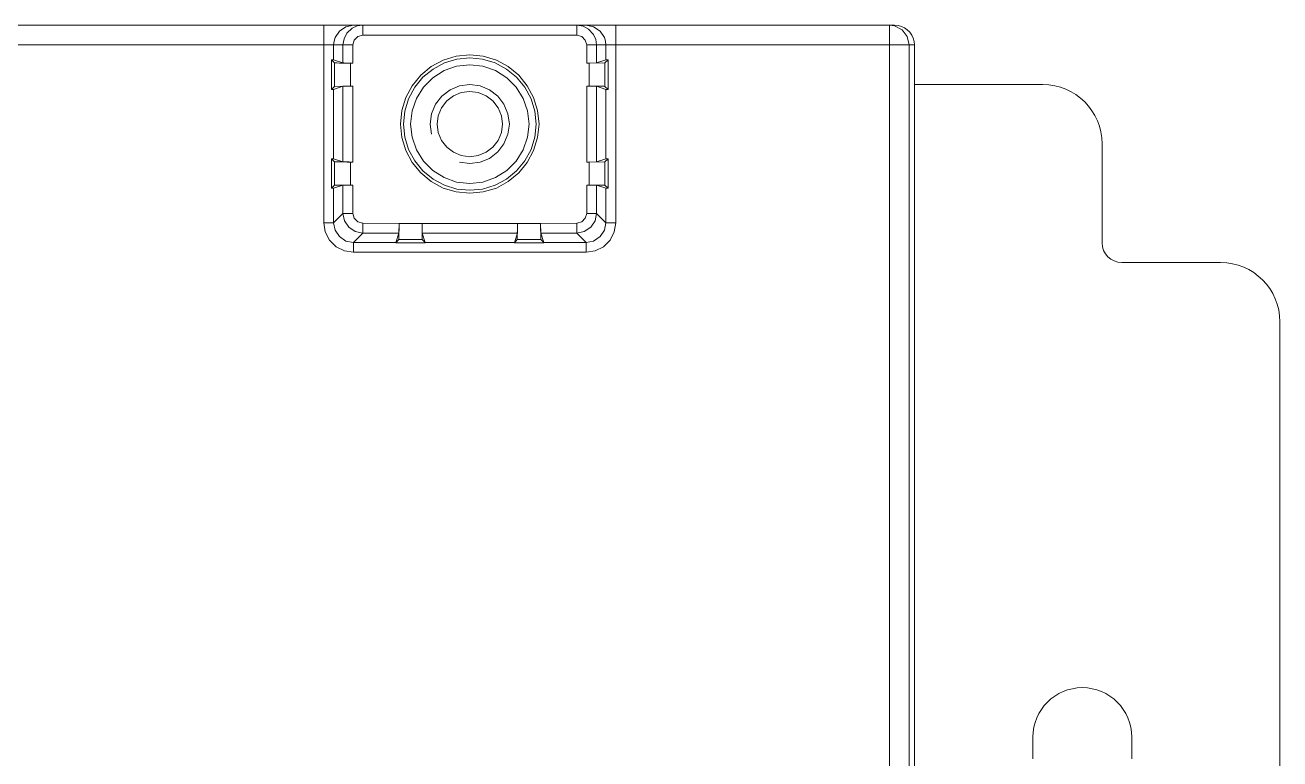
# Model space of a CAD drawing. Header units: millimetres. Extents: x 33157 to 59611, y -29750 to 1750.
# Drawn here: x 55006.2 to 55069.7, y -3088.3 to -3051.2 of the extents above; entities that cross this region are included whole.
import ezdxf

# ---------------------------------------------------------------- set-up
doc = ezdxf.new("R2010")
doc.units = ezdxf.units.MM
doc.layers.add('layer 1', color=7, linetype='Continuous', lineweight=18)
doc.layers.add('YOUCEGUDINGEDXF_CONTINUOUS_LINE', color=7, linetype='Continuous', lineweight=18)

msp = doc.modelspace()

# ---------------------------------------------------------------- linework, layer by layer
at = {"layer": 'layer 1', "lineweight": 9}
for p, q in [((55021.319, -3051.201), (55021.319, -3061.196)), ((55023.294, -3051.201), (55023.294, -3051.701)), ((55034.127, -3051.201), (55034.127, -3051.701)), ((55036.093, -3051.201), (55036.093, -3061.196)), ((55049.946, -3051.201), (55049.946, -3217.212)), ((55021.819, -3052.201), (55021.819, -3052.956)), ((55022.293, -3052.201), (55022.293, -3053.114)), ((55022.794, -3052.201), (55022.794, -3053.123)), ((55034.627, -3052.201), (55034.627, -3053.123)), ((55035.128, -3052.201), (55035.128, -3053.114)), ((55035.602, -3052.201), (55035.602, -3052.956)), ((55050.947, -3052.201), (55050.947, -3216.211)), ((55051.21, -3052.201), (55051.21, -3216.211)), ((55021.714, -3052.956), (55021.714, -3054.457)), ((55021.872, -3053.114), (55021.872, -3054.299)), ((55022.671, -3053.123), (55022.671, -3054.29)), ((55034.75, -3053.123), (55034.75, -3054.29)), ((55035.549, -3053.114), (55035.549, -3054.299)), ((55035.707, -3052.956), (55035.707, -3054.457)), ((55021.819, -3054.448), (55021.819, -3057.958)), ((55022.293, -3054.29), (55022.293, -3058.116)), ((55022.794, -3054.29), (55022.794, -3058.125)), ((55034.627, -3054.29), (55034.627, -3058.125)), ((55035.128, -3054.29), (55035.128, -3058.116)), ((55035.602, -3054.448), (55035.602, -3057.958)), ((55021.714, -3057.958), (55021.714, -3059.45)), ((55021.872, -3058.116), (55021.872, -3059.292)), ((55022.671, -3058.125), (55022.671, -3059.292)), ((55034.75, -3058.125), (55034.75, -3059.292)), ((55035.549, -3058.116), (55035.549, -3059.292)), ((55035.707, -3057.958), (55035.707, -3059.45)), ((55021.819, -3059.45), (55021.819, -3061.196)), ((55022.293, -3059.292), (55022.293, -3060.722)), ((55022.794, -3059.292), (55022.794, -3060.722)), ((55034.627, -3059.292), (55034.627, -3060.722)), ((55035.128, -3059.292), (55035.128, -3060.722)), ((55035.602, -3059.45), (55035.602, -3061.196)), ((55023.294, -3061.223), (55023.294, -3061.723)), ((55026.296, -3061.231), (55026.296, -3061.723)), ((55031.125, -3061.231), (55031.125, -3061.723)), ((55034.127, -3061.223), (55034.127, -3061.723)), ((55022.82, -3062.188), (55022.82, -3062.688)), ((55026.454, -3062.197), (55026.454, -3062.206)), ((55032.459, -3062.197), (55032.459, -3062.206)), ((55034.601, -3062.188), (55034.601, -3062.688))]:
    msp.add_line(p, q, dxfattribs=at)
for points in [[(54854.21, -3051.201), (54854.21, -3051.201), (55050.209, -3051.201), (55050.209, -3051.201)], [(55050.2, -3051.236), (55050.2, -3051.236), (55049.946, -3051.201), (55049.946, -3051.201)], [(55022.759, -3051.359), (55022.759, -3051.359), (55022.495, -3051.604), (55022.495, -3051.604)], [(55034.127, -3051.701), (55034.127, -3051.701), (55023.294, -3051.701), (55023.294, -3051.701)], [(55034.97, -3051.675), (55034.97, -3051.675), (55034.724, -3051.403), (55034.724, -3051.403)], [(54989.628, -3052.201), (54989.628, -3052.201), (55022.794, -3052.201), (55022.794, -3052.201)], [(55034.627, -3052.201), (55034.627, -3052.201), (55051.21, -3052.201), (55051.21, -3052.201)], [(55021.872, -3053.114), (55021.872, -3053.114), (55021.714, -3052.956), (55021.714, -3052.956)], [(55021.819, -3052.956), (55021.819, -3052.956), (55022.293, -3053.114), (55022.293, -3053.114)], [(55022.794, -3053.123), (55022.794, -3053.123), (55022.671, -3053.123), (55022.671, -3053.123)], [(55034.627, -3053.123), (55034.627, -3053.123), (55034.75, -3053.123), (55034.75, -3053.123)], [(55034.724, -3053.123), (55034.724, -3053.123), (55035.549, -3053.114), (55035.549, -3053.114)], [(55035.602, -3052.956), (55035.602, -3052.956), (55035.128, -3053.114), (55035.128, -3053.114)], [(55035.549, -3053.114), (55035.549, -3053.114), (55035.707, -3052.956), (55035.707, -3052.956)], [(55021.872, -3054.299), (55021.872, -3054.299), (55021.714, -3054.457), (55021.714, -3054.457)], [(55021.819, -3054.448), (55021.819, -3054.448), (55022.293, -3054.29), (55022.293, -3054.29)], [(55022.697, -3054.29), (55022.697, -3054.29), (55021.872, -3054.299), (55021.872, -3054.299)], [(55022.697, -3054.29), (55022.697, -3054.29), (55022.293, -3054.29), (55022.293, -3054.29)], [(55022.794, -3054.29), (55022.794, -3054.29), (55022.671, -3054.29), (55022.671, -3054.29)], [(55034.627, -3054.29), (55034.627, -3054.29), (55034.75, -3054.29), (55034.75, -3054.29)], [(55035.602, -3054.448), (55035.602, -3054.448), (55035.128, -3054.29), (55035.128, -3054.29)], [(55035.549, -3054.299), (55035.549, -3054.299), (55035.707, -3054.457), (55035.707, -3054.457)], [(55021.872, -3058.116), (55021.872, -3058.116), (55021.714, -3057.958), (55021.714, -3057.958)], [(55021.819, -3057.958), (55021.819, -3057.958), (55022.293, -3058.116), (55022.293, -3058.116)], [(55022.794, -3058.125), (55022.794, -3058.125), (55022.671, -3058.125), (55022.671, -3058.125)], [(55034.627, -3058.125), (55034.627, -3058.125), (55034.75, -3058.125), (55034.75, -3058.125)], [(55034.724, -3058.125), (55034.724, -3058.125), (55035.549, -3058.116), (55035.549, -3058.116)], [(55034.724, -3058.125), (55034.724, -3058.125), (55035.128, -3058.116), (55035.128, -3058.116)], [(55035.602, -3057.958), (55035.602, -3057.958), (55035.128, -3058.116), (55035.128, -3058.116)], [(55035.549, -3058.116), (55035.549, -3058.116), (55035.707, -3057.958), (55035.707, -3057.958)], [(55021.872, -3059.292), (55021.872, -3059.292), (55021.714, -3059.45), (55021.714, -3059.45)], [(55021.819, -3059.45), (55021.819, -3059.45), (55022.293, -3059.292), (55022.293, -3059.292)], [(55022.697, -3059.292), (55022.697, -3059.292), (55021.872, -3059.292), (55021.872, -3059.292)], [(55022.697, -3059.292), (55022.697, -3059.292), (55022.293, -3059.292), (55022.293, -3059.292)], [(55022.794, -3059.292), (55022.794, -3059.292), (55022.671, -3059.292), (55022.671, -3059.292)], [(55034.627, -3059.292), (55034.627, -3059.292), (55034.75, -3059.292), (55034.75, -3059.292)], [(55035.602, -3059.45), (55035.602, -3059.45), (55035.128, -3059.292), (55035.128, -3059.292)], [(55035.549, -3059.292), (55035.549, -3059.292), (55035.707, -3059.45), (55035.707, -3059.45)], [(55022.293, -3060.722), (55022.293, -3060.722), (55021.819, -3061.196), (55021.819, -3061.196)], [(55022.794, -3060.722), (55022.794, -3060.722), (55022.293, -3060.722), (55022.293, -3060.722)], [(55034.627, -3060.722), (55034.627, -3060.722), (55035.128, -3060.722), (55035.128, -3060.722)], [(55035.128, -3060.722), (55035.128, -3060.722), (55035.602, -3061.196), (55035.602, -3061.196)], [(55021.319, -3061.196), (55021.319, -3061.196), (55021.819, -3061.196), (55021.819, -3061.196)], [(55023.294, -3061.223), (55023.294, -3061.223), (55025.129, -3061.231), (55025.129, -3061.231)], [(55025.129, -3061.231), (55025.129, -3061.231), (55032.292, -3061.231), (55032.292, -3061.231)], [(55025.12, -3062.048), (55025.12, -3062.048), (55025.129, -3061.231), (55025.129, -3061.231)], [(55025.129, -3061.231), (55025.129, -3061.231), (55025.12, -3061.723), (55025.12, -3061.723)], [(55026.296, -3061.231), (55026.296, -3061.231), (55026.305, -3062.048), (55026.305, -3062.048)], [(55031.116, -3062.048), (55031.116, -3062.048), (55031.125, -3061.231), (55031.125, -3061.231)], [(55032.292, -3061.231), (55032.292, -3061.231), (55034.127, -3061.223), (55034.127, -3061.223)], [(55032.292, -3061.231), (55032.292, -3061.231), (55032.301, -3062.048), (55032.301, -3062.048)], [(55032.292, -3061.231), (55032.292, -3061.231), (55032.301, -3061.723), (55032.301, -3061.723)], [(55036.093, -3061.196), (55036.093, -3061.196), (55035.602, -3061.196), (55035.602, -3061.196)], [(55023.294, -3061.723), (55023.294, -3061.723), (55022.82, -3062.188), (55022.82, -3062.188)], [(55023.294, -3061.723), (55023.294, -3061.723), (55025.12, -3061.723), (55025.12, -3061.723)], [(55024.962, -3062.188), (55024.962, -3062.188), (55025.12, -3061.723), (55025.12, -3061.723)], [(55025.12, -3062.048), (55025.12, -3062.048), (55024.962, -3062.206), (55024.962, -3062.206)], [(55025.12, -3062.048), (55025.12, -3062.048), (55026.305, -3062.048), (55026.305, -3062.048)], [(55026.296, -3061.723), (55026.296, -3061.723), (55031.125, -3061.723), (55031.125, -3061.723)], [(55026.454, -3062.188), (55026.454, -3062.188), (55026.296, -3061.723), (55026.296, -3061.723)], [(55026.305, -3062.048), (55026.305, -3062.048), (55026.454, -3062.197), (55026.454, -3062.197)], [(55030.967, -3062.188), (55030.967, -3062.188), (55031.125, -3061.723), (55031.125, -3061.723)], [(55031.116, -3062.048), (55031.116, -3062.048), (55030.967, -3062.206), (55030.967, -3062.206)], [(55031.116, -3062.048), (55031.116, -3062.048), (55032.301, -3062.048), (55032.301, -3062.048)], [(55032.301, -3061.723), (55032.301, -3061.723), (55034.127, -3061.723), (55034.127, -3061.723)], [(55032.459, -3062.188), (55032.459, -3062.188), (55032.301, -3061.723), (55032.301, -3061.723)], [(55032.301, -3062.048), (55032.301, -3062.048), (55032.459, -3062.197), (55032.459, -3062.197)], [(55034.127, -3061.723), (55034.127, -3061.723), (55034.601, -3062.188), (55034.601, -3062.188)], [(55022.82, -3062.688), (55022.82, -3062.688), (55034.601, -3062.688), (55034.601, -3062.688)], [(55022.82, -3062.188), (55022.82, -3062.188), (55024.962, -3062.188), (55024.962, -3062.188)], [(55024.962, -3062.206), (55024.962, -3062.206), (55026.454, -3062.206), (55026.454, -3062.206)], [(55026.454, -3062.188), (55026.454, -3062.188), (55030.967, -3062.188), (55030.967, -3062.188)], [(55030.967, -3062.206), (55030.967, -3062.206), (55032.459, -3062.206), (55032.459, -3062.206)], [(55032.459, -3062.188), (55032.459, -3062.188), (55034.601, -3062.188), (55034.601, -3062.188)]]:
    msp.add_open_spline(points, degree=3, dxfattribs=at)
for points, knots in [([(55022.82, -3051.201), (55022.82, -3051.201), (55022.443, -3051.28), (55022.443, -3051.28), (55022.443, -3051.28), (55022.118, -3051.499), (55022.118, -3051.499), (55022.118, -3051.499), (55021.898, -3051.824), (55021.898, -3051.824)], [0, 0, 0, 0, 162827.198349, 162827.198349, 162827.198349, 325654.396697, 325654.396697, 325654.396697, 488481.595046, 488481.595046, 488481.595046, 488481.595046]), ([(55023.294, -3051.201), (55023.294, -3051.201), (55023.013, -3051.245), (55023.013, -3051.245), (55023.013, -3051.245), (55022.759, -3051.359), (55022.759, -3051.359)], [0, 0, 0, 0, 176690.200402, 176690.200402, 176690.200402, 353380.400804, 353380.400804, 353380.400804, 353380.400804]), ([(55034.724, -3051.403), (55034.724, -3051.403), (55034.443, -3051.253), (55034.443, -3051.253), (55034.443, -3051.253), (55034.127, -3051.201), (55034.127, -3051.201)], [0, 0, 0, 0, 176725.835319, 176725.835319, 176725.835319, 353451.670639, 353451.670639, 353451.670639, 353451.670639]), ([(55035.523, -3051.824), (55035.523, -3051.824), (55035.303, -3051.499), (55035.303, -3051.499), (55035.303, -3051.499), (55034.978, -3051.28), (55034.978, -3051.28), (55034.978, -3051.28), (55034.601, -3051.201), (55034.601, -3051.201)], [0, 0, 0, 0, 162864.418136, 162864.418136, 162864.418136, 325728.836273, 325728.836273, 325728.836273, 488593.254409, 488593.254409, 488593.254409, 488593.254409]), ([(55050.947, -3052.201), (55050.947, -3052.201), (55050.85, -3051.78), (55050.85, -3051.78), (55050.85, -3051.78), (55050.587, -3051.438), (55050.587, -3051.438), (55050.587, -3051.438), (55050.2, -3051.236), (55050.2, -3051.236)], [0, 0, 0, 0, 162909.545424, 162909.545424, 162909.545424, 325819.090848, 325819.090848, 325819.090848, 488728.636272, 488728.636272, 488728.636272, 488728.636272]), ([(55051.21, -3052.201), (55051.21, -3052.201), (55051.192, -3052.034), (55051.192, -3052.034), (55051.192, -3052.034), (55051.149, -3051.859), (55051.149, -3051.859), (55051.149, -3051.859), (55051.078, -3051.701), (55051.078, -3051.701), (55051.078, -3051.701), (55050.973, -3051.561), (55050.973, -3051.561), (55050.973, -3051.561), (55050.85, -3051.438), (55050.85, -3051.438), (55050.85, -3051.438), (55050.71, -3051.341), (55050.71, -3051.341), (55050.71, -3051.341), (55050.552, -3051.262), (55050.552, -3051.262), (55050.552, -3051.262), (55050.385, -3051.218), (55050.385, -3051.218), (55050.385, -3051.218), (55050.209, -3051.201), (55050.209, -3051.201)], [0, 0, 0, 0, 145455.508166, 145455.508166, 145455.508166, 290911.016333, 290911.016333, 290911.016333, 436366.524499, 436366.524499, 436366.524499, 581822.032666, 581822.032666, 581822.032666, 727277.540832, 727277.540832, 727277.540832, 872733.048999, 872733.048999, 872733.048999, 1018188.557165, 1018188.557165, 1018188.557165, 1163644.065332, 1163644.065332, 1163644.065332, 1309099.573498, 1309099.573498, 1309099.573498, 1309099.573498]), ([(55021.819, -3052.201), (55021.819, -3052.201), (55021.846, -3052.008), (55021.846, -3052.008), (55021.846, -3052.008), (55021.898, -3051.824), (55021.898, -3051.824)], [0, 0, 0, 0, 176688.042368, 176688.042368, 176688.042368, 353376.084735, 353376.084735, 353376.084735, 353376.084735]), ([(55022.495, -3051.604), (55022.495, -3051.604), (55022.346, -3051.894), (55022.346, -3051.894), (55022.346, -3051.894), (55022.293, -3052.201), (55022.293, -3052.201)], [0, 0, 0, 0, 176689.134958, 176689.134958, 176689.134958, 353378.269916, 353378.269916, 353378.269916, 353378.269916]), ([(55023.294, -3051.701), (55023.294, -3051.701), (55023.048, -3051.771), (55023.048, -3051.771), (55023.048, -3051.771), (55022.864, -3051.955), (55022.864, -3051.955), (55022.864, -3051.955), (55022.794, -3052.201), (55022.794, -3052.201)], [0, 0, 0, 0, 162830.051809, 162830.051809, 162830.051809, 325660.103618, 325660.103618, 325660.103618, 488490.155428, 488490.155428, 488490.155428, 488490.155428]), ([(55034.627, -3052.201), (55034.627, -3052.201), (55034.557, -3051.955), (55034.557, -3051.955), (55034.557, -3051.955), (55034.373, -3051.771), (55034.373, -3051.771), (55034.373, -3051.771), (55034.127, -3051.701), (55034.127, -3051.701)], [0, 0, 0, 0, 162863.31618, 162863.31618, 162863.31618, 325726.63236, 325726.63236, 325726.63236, 488589.948541, 488589.948541, 488589.948541, 488589.948541]), ([(55035.128, -3052.201), (55035.128, -3052.201), (55035.084, -3051.929), (55035.084, -3051.929), (55035.084, -3051.929), (55034.97, -3051.675), (55034.97, -3051.675)], [0, 0, 0, 0, 176729.036887, 176729.036887, 176729.036887, 353458.073774, 353458.073774, 353458.073774, 353458.073774]), ([(55035.602, -3052.201), (55035.602, -3052.201), (55035.575, -3052.008), (55035.575, -3052.008), (55035.575, -3052.008), (55035.523, -3051.824), (55035.523, -3051.824)], [0, 0, 0, 0, 176730.806527, 176730.806527, 176730.806527, 353461.613054, 353461.613054, 353461.613054, 353461.613054]), ([(55021.819, -3052.956), (55021.819, -3052.956), (55021.811, -3052.956), (55021.811, -3052.956), (55021.811, -3052.956), (55021.793, -3052.956), (55021.793, -3052.956), (55021.793, -3052.956), (55021.758, -3052.956), (55021.758, -3052.956), (55021.758, -3052.956), (55021.714, -3052.956), (55021.714, -3052.956)], [0, 0, 0, 0, 156674.895313, 156674.895313, 156674.895313, 313349.790626, 313349.790626, 313349.790626, 470024.685939, 470024.685939, 470024.685939, 626699.581253, 626699.581253, 626699.581253, 626699.581253]), ([(55021.872, -3053.114), (55021.872, -3053.114), (55021.89, -3053.114), (55021.89, -3053.114), (55021.89, -3053.114), (55021.933, -3053.114), (55021.933, -3053.114), (55021.933, -3053.114), (55022.004, -3053.114), (55022.004, -3053.114), (55022.004, -3053.114), (55022.109, -3053.123), (55022.109, -3053.123), (55022.109, -3053.123), (55022.223, -3053.123), (55022.223, -3053.123), (55022.223, -3053.123), (55022.364, -3053.123), (55022.364, -3053.123), (55022.364, -3053.123), (55022.513, -3053.123), (55022.513, -3053.123), (55022.513, -3053.123), (55022.671, -3053.123), (55022.671, -3053.123)], [0, 0, 0, 0, 146668.32512, 146668.32512, 146668.32512, 293336.650241, 293336.650241, 293336.650241, 440004.975361, 440004.975361, 440004.975361, 586673.300481, 586673.300481, 586673.300481, 733341.625602, 733341.625602, 733341.625602, 880009.950722, 880009.950722, 880009.950722, 1026678.275842, 1026678.275842, 1026678.275842, 1173346.600963, 1173346.600963, 1173346.600963, 1173346.600963]), ([(55022.293, -3053.114), (55022.293, -3053.114), (55022.311, -3053.114), (55022.311, -3053.114), (55022.311, -3053.114), (55022.337, -3053.114), (55022.337, -3053.114), (55022.337, -3053.114), (55022.381, -3053.123), (55022.381, -3053.123), (55022.381, -3053.123), (55022.443, -3053.123), (55022.443, -3053.123), (55022.443, -3053.123), (55022.522, -3053.123), (55022.522, -3053.123), (55022.522, -3053.123), (55022.609, -3053.123), (55022.609, -3053.123), (55022.609, -3053.123), (55022.697, -3053.123), (55022.697, -3053.123), (55022.697, -3053.123), (55022.794, -3053.123), (55022.794, -3053.123)], [0, 0, 0, 0, 146669.313874, 146669.313874, 146669.313874, 293338.627748, 293338.627748, 293338.627748, 440007.941622, 440007.941622, 440007.941622, 586677.255497, 586677.255497, 586677.255497, 733346.569371, 733346.569371, 733346.569371, 880015.883245, 880015.883245, 880015.883245, 1026685.197119, 1026685.197119, 1026685.197119, 1173354.510993, 1173354.510993, 1173354.510993, 1173354.510993]), ([(55032.213, -3056.203), (55032.213, -3056.203), (55032.143, -3055.518), (55032.143, -3055.518), (55032.143, -3055.518), (55031.941, -3054.869), (55031.941, -3054.869), (55031.941, -3054.869), (55031.616, -3054.263), (55031.616, -3054.263), (55031.616, -3054.263), (55031.186, -3053.728), (55031.186, -3053.728), (55031.186, -3053.728), (55030.651, -3053.298), (55030.651, -3053.298), (55030.651, -3053.298), (55030.054, -3052.973), (55030.054, -3052.973), (55030.054, -3052.973), (55029.395, -3052.772), (55029.395, -3052.772), (55029.395, -3052.772), (55028.711, -3052.701), (55028.711, -3052.701), (55028.711, -3052.701), (55028.026, -3052.772), (55028.026, -3052.772), (55028.026, -3052.772), (55027.367, -3052.973), (55027.367, -3052.973), (55027.367, -3052.973), (55026.762, -3053.298), (55026.762, -3053.298), (55026.762, -3053.298), (55026.235, -3053.728), (55026.235, -3053.728), (55026.235, -3053.728), (55025.796, -3054.263), (55025.796, -3054.263), (55025.796, -3054.263), (55025.48, -3054.869), (55025.48, -3054.869), (55025.48, -3054.869), (55025.278, -3055.518), (55025.278, -3055.518), (55025.278, -3055.518), (55025.208, -3056.203), (55025.208, -3056.203), (55025.208, -3056.203), (55025.278, -3056.887), (55025.278, -3056.887), (55025.278, -3056.887), (55025.48, -3057.546), (55025.48, -3057.546), (55025.48, -3057.546), (55025.796, -3058.151), (55025.796, -3058.151), (55025.796, -3058.151), (55026.235, -3058.678), (55026.235, -3058.678), (55026.235, -3058.678), (55026.762, -3059.116), (55026.762, -3059.116), (55026.762, -3059.116), (55027.367, -3059.441), (55027.367, -3059.441), (55027.367, -3059.441), (55028.026, -3059.634), (55028.026, -3059.634), (55028.026, -3059.634), (55028.711, -3059.704), (55028.711, -3059.704), (55028.711, -3059.704), (55029.395, -3059.634), (55029.395, -3059.634), (55029.395, -3059.634), (55030.054, -3059.441), (55030.054, -3059.441), (55030.054, -3059.441), (55030.651, -3059.116), (55030.651, -3059.116), (55030.651, -3059.116), (55031.186, -3058.678), (55031.186, -3058.678), (55031.186, -3058.678), (55031.616, -3058.151), (55031.616, -3058.151), (55031.616, -3058.151), (55031.941, -3057.546), (55031.941, -3057.546), (55031.941, -3057.546), (55032.143, -3056.887), (55032.143, -3056.887), (55032.143, -3056.887), (55032.213, -3056.203), (55032.213, -3056.203)], [0, 0, 0, 0, 139170.698336, 139170.698336, 139170.698336, 278341.396673, 278341.396673, 278341.396673, 417512.095009, 417512.095009, 417512.095009, 556682.793345, 556682.793345, 556682.793345, 695853.491681, 695853.491681, 695853.491681, 835024.190018, 835024.190018, 835024.190018, 974194.888354, 974194.888354, 974194.888354, 1113365.58669, 1113365.58669, 1113365.58669, 1252536.285026, 1252536.285026, 1252536.285026, 1391706.983363, 1391706.983363, 1391706.983363, 1530877.681699, 1530877.681699, 1530877.681699, 1670048.380035, 1670048.380035, 1670048.380035, 1809219.078371, 1809219.078371, 1809219.078371, 1948389.776708, 1948389.776708, 1948389.776708, 2087560.475044, 2087560.475044, 2087560.475044, 2226731.17338, 2226731.17338, 2226731.17338, 2365901.871716, 2365901.871716, 2365901.871716, 2505072.570053, 2505072.570053, 2505072.570053, 2644243.268389, 2644243.268389, 2644243.268389, 2783413.966725, 2783413.966725, 2783413.966725, 2922584.665061, 2922584.665061, 2922584.665061, 3061755.363398, 3061755.363398, 3061755.363398, 3200926.061734, 3200926.061734, 3200926.061734, 3340096.76007, 3340096.76007, 3340096.76007, 3479267.458406, 3479267.458406, 3479267.458406, 3618438.156743, 3618438.156743, 3618438.156743, 3757608.855079, 3757608.855079, 3757608.855079, 3896779.553415, 3896779.553415, 3896779.553415, 4035950.251751, 4035950.251751, 4035950.251751, 4175120.950088, 4175120.950088, 4175120.950088, 4314291.648424, 4314291.648424, 4314291.648424, 4453462.34676, 4453462.34676, 4453462.34676, 4453462.34676]), ([(55032.064, -3056.203), (55032.064, -3056.203), (55031.994, -3055.554), (55031.994, -3055.554), (55031.994, -3055.554), (55031.809, -3054.922), (55031.809, -3054.922), (55031.809, -3054.922), (55031.493, -3054.342), (55031.493, -3054.342), (55031.493, -3054.342), (55031.081, -3053.834), (55031.081, -3053.834), (55031.081, -3053.834), (55030.572, -3053.421), (55030.572, -3053.421), (55030.572, -3053.421), (55029.992, -3053.114), (55029.992, -3053.114), (55029.992, -3053.114), (55029.36, -3052.921), (55029.36, -3052.921), (55029.36, -3052.921), (55028.711, -3052.851), (55028.711, -3052.851), (55028.711, -3052.851), (55028.061, -3052.921), (55028.061, -3052.921), (55028.061, -3052.921), (55027.429, -3053.114), (55027.429, -3053.114), (55027.429, -3053.114), (55026.849, -3053.421), (55026.849, -3053.421), (55026.849, -3053.421), (55026.34, -3053.834), (55026.34, -3053.834), (55026.34, -3053.834), (55025.928, -3054.342), (55025.928, -3054.342), (55025.928, -3054.342), (55025.612, -3054.922), (55025.612, -3054.922), (55025.612, -3054.922), (55025.427, -3055.554), (55025.427, -3055.554), (55025.427, -3055.554), (55025.357, -3056.203), (55025.357, -3056.203), (55025.357, -3056.203), (55025.427, -3056.861), (55025.427, -3056.861), (55025.427, -3056.861), (55025.612, -3057.484), (55025.612, -3057.484), (55025.612, -3057.484), (55025.928, -3058.063), (55025.928, -3058.063), (55025.928, -3058.063), (55026.34, -3058.572), (55026.34, -3058.572), (55026.34, -3058.572), (55026.849, -3058.994), (55026.849, -3058.994), (55026.849, -3058.994), (55027.429, -3059.301), (55027.429, -3059.301), (55027.429, -3059.301), (55028.061, -3059.494), (55028.061, -3059.494), (55028.061, -3059.494), (55028.711, -3059.555), (55028.711, -3059.555), (55028.711, -3059.555), (55029.36, -3059.494), (55029.36, -3059.494), (55029.36, -3059.494), (55029.992, -3059.301), (55029.992, -3059.301), (55029.992, -3059.301), (55030.572, -3058.994), (55030.572, -3058.994), (55030.572, -3058.994), (55031.081, -3058.572), (55031.081, -3058.572), (55031.081, -3058.572), (55031.493, -3058.063), (55031.493, -3058.063), (55031.493, -3058.063), (55031.809, -3057.484), (55031.809, -3057.484), (55031.809, -3057.484), (55031.994, -3056.861), (55031.994, -3056.861), (55031.994, -3056.861), (55032.064, -3056.203), (55032.064, -3056.203)], [0, 0, 0, 0, 139171.243774, 139171.243774, 139171.243774, 278342.487549, 278342.487549, 278342.487549, 417513.731323, 417513.731323, 417513.731323, 556684.975098, 556684.975098, 556684.975098, 695856.218872, 695856.218872, 695856.218872, 835027.462646, 835027.462646, 835027.462646, 974198.706421, 974198.706421, 974198.706421, 1113369.950195, 1113369.950195, 1113369.950195, 1252541.193969, 1252541.193969, 1252541.193969, 1391712.437744, 1391712.437744, 1391712.437744, 1530883.681518, 1530883.681518, 1530883.681518, 1670054.925293, 1670054.925293, 1670054.925293, 1809226.169067, 1809226.169067, 1809226.169067, 1948397.412841, 1948397.412841, 1948397.412841, 2087568.656616, 2087568.656616, 2087568.656616, 2226739.90039, 2226739.90039, 2226739.90039, 2365911.144165, 2365911.144165, 2365911.144165, 2505082.387939, 2505082.387939, 2505082.387939, 2644253.631713, 2644253.631713, 2644253.631713, 2783424.875488, 2783424.875488, 2783424.875488, 2922596.119262, 2922596.119262, 2922596.119262, 3061767.363036, 3061767.363036, 3061767.363036, 3200938.606811, 3200938.606811, 3200938.606811, 3340109.850585, 3340109.850585, 3340109.850585, 3479281.09436, 3479281.09436, 3479281.09436, 3618452.338134, 3618452.338134, 3618452.338134, 3757623.581908, 3757623.581908, 3757623.581908, 3896794.825683, 3896794.825683, 3896794.825683, 4035966.069457, 4035966.069457, 4035966.069457, 4175137.313231, 4175137.313231, 4175137.313231, 4314308.557006, 4314308.557006, 4314308.557006, 4453479.80078, 4453479.80078, 4453479.80078, 4453479.80078]), ([(55031.713, -3056.203), (55031.713, -3056.203), (55031.634, -3055.536), (55031.634, -3055.536), (55031.634, -3055.536), (55031.414, -3054.904), (55031.414, -3054.904), (55031.414, -3054.904), (55031.054, -3054.334), (55031.054, -3054.334), (55031.054, -3054.334), (55030.58, -3053.86), (55030.58, -3053.86), (55030.58, -3053.86), (55030.01, -3053.5), (55030.01, -3053.5), (55030.01, -3053.5), (55029.378, -3053.281), (55029.378, -3053.281), (55029.378, -3053.281), (55028.711, -3053.202), (55028.711, -3053.202), (55028.711, -3053.202), (55028.043, -3053.281), (55028.043, -3053.281), (55028.043, -3053.281), (55027.411, -3053.5), (55027.411, -3053.5), (55027.411, -3053.5), (55026.841, -3053.86), (55026.841, -3053.86), (55026.841, -3053.86), (55026.367, -3054.334), (55026.367, -3054.334), (55026.367, -3054.334), (55026.007, -3054.904), (55026.007, -3054.904), (55026.007, -3054.904), (55025.787, -3055.536), (55025.787, -3055.536), (55025.787, -3055.536), (55025.708, -3056.203), (55025.708, -3056.203), (55025.708, -3056.203), (55025.787, -3056.87), (55025.787, -3056.87), (55025.787, -3056.87), (55026.007, -3057.511), (55026.007, -3057.511), (55026.007, -3057.511), (55026.367, -3058.072), (55026.367, -3058.072), (55026.367, -3058.072), (55026.841, -3058.546), (55026.841, -3058.546), (55026.841, -3058.546), (55027.411, -3058.906), (55027.411, -3058.906), (55027.411, -3058.906), (55028.043, -3059.134), (55028.043, -3059.134), (55028.043, -3059.134), (55028.711, -3059.204), (55028.711, -3059.204), (55028.711, -3059.204), (55029.378, -3059.134), (55029.378, -3059.134), (55029.378, -3059.134), (55030.01, -3058.906), (55030.01, -3058.906), (55030.01, -3058.906), (55030.58, -3058.546), (55030.58, -3058.546), (55030.58, -3058.546), (55031.054, -3058.072), (55031.054, -3058.072), (55031.054, -3058.072), (55031.414, -3057.511), (55031.414, -3057.511), (55031.414, -3057.511), (55031.634, -3056.87), (55031.634, -3056.87), (55031.634, -3056.87), (55031.713, -3056.203), (55031.713, -3056.203)], [0, 0, 0, 0, 139529.958185, 139529.958185, 139529.958185, 279059.916369, 279059.916369, 279059.916369, 418589.874554, 418589.874554, 418589.874554, 558119.832738, 558119.832738, 558119.832738, 697649.790923, 697649.790923, 697649.790923, 837179.749107, 837179.749107, 837179.749107, 976709.707292, 976709.707292, 976709.707292, 1116239.665477, 1116239.665477, 1116239.665477, 1255769.623661, 1255769.623661, 1255769.623661, 1395299.581846, 1395299.581846, 1395299.581846, 1534829.54003, 1534829.54003, 1534829.54003, 1674359.498215, 1674359.498215, 1674359.498215, 1813889.456399, 1813889.456399, 1813889.456399, 1953419.414584, 1953419.414584, 1953419.414584, 2092949.372768, 2092949.372768, 2092949.372768, 2232479.330953, 2232479.330953, 2232479.330953, 2372009.289138, 2372009.289138, 2372009.289138, 2511539.247322, 2511539.247322, 2511539.247322, 2651069.205507, 2651069.205507, 2651069.205507, 2790599.163691, 2790599.163691, 2790599.163691, 2930129.121876, 2930129.121876, 2930129.121876, 3069659.08006, 3069659.08006, 3069659.08006, 3209189.038245, 3209189.038245, 3209189.038245, 3348718.99643, 3348718.99643, 3348718.99643, 3488248.954614, 3488248.954614, 3488248.954614, 3627778.912799, 3627778.912799, 3627778.912799, 3767308.870983, 3767308.870983, 3767308.870983, 3906838.829168, 3906838.829168, 3906838.829168, 3906838.829168]), ([(55035.707, -3052.956), (55035.707, -3052.956), (55035.663, -3052.956), (55035.663, -3052.956), (55035.663, -3052.956), (55035.628, -3052.956), (55035.628, -3052.956), (55035.628, -3052.956), (55035.61, -3052.956), (55035.61, -3052.956), (55035.61, -3052.956), (55035.602, -3052.956), (55035.602, -3052.956)], [0, 0, 0, 0, 156713.15253, 156713.15253, 156713.15253, 313426.30506, 313426.30506, 313426.30506, 470139.45759, 470139.45759, 470139.45759, 626852.61012, 626852.61012, 626852.61012, 626852.61012]), ([(55021.714, -3054.457), (55021.714, -3054.457), (55021.758, -3054.457), (55021.758, -3054.457), (55021.758, -3054.457), (55021.793, -3054.448), (55021.793, -3054.448), (55021.793, -3054.448), (55021.811, -3054.448), (55021.811, -3054.448), (55021.811, -3054.448), (55021.819, -3054.448), (55021.819, -3054.448)], [0, 0, 0, 0, 156677.044891, 156677.044891, 156677.044891, 313354.089782, 313354.089782, 313354.089782, 470031.134674, 470031.134674, 470031.134674, 626708.179565, 626708.179565, 626708.179565, 626708.179565]), ([(55028.193, -3058.134), (55028.193, -3058.134), (55028.711, -3058.204), (55028.711, -3058.204), (55028.711, -3058.204), (55029.228, -3058.134), (55029.228, -3058.134), (55029.228, -3058.134), (55029.711, -3057.941), (55029.711, -3057.941), (55029.711, -3057.941), (55030.124, -3057.616), (55030.124, -3057.616), (55030.124, -3057.616), (55030.44, -3057.203), (55030.44, -3057.203), (55030.44, -3057.203), (55030.642, -3056.721), (55030.642, -3056.721), (55030.642, -3056.721), (55030.712, -3056.203), (55030.712, -3056.203), (55030.712, -3056.203), (55030.642, -3055.685), (55030.642, -3055.685), (55030.642, -3055.685), (55030.44, -3055.203), (55030.44, -3055.203), (55030.44, -3055.203), (55030.124, -3054.79), (55030.124, -3054.79), (55030.124, -3054.79), (55029.711, -3054.474), (55029.711, -3054.474), (55029.711, -3054.474), (55029.228, -3054.272), (55029.228, -3054.272), (55029.228, -3054.272), (55028.711, -3054.202), (55028.711, -3054.202), (55028.711, -3054.202), (55028.193, -3054.272), (55028.193, -3054.272), (55028.193, -3054.272), (55027.71, -3054.474), (55027.71, -3054.474), (55027.71, -3054.474), (55027.297, -3054.79), (55027.297, -3054.79), (55027.297, -3054.79), (55026.981, -3055.203), (55026.981, -3055.203), (55026.981, -3055.203), (55026.779, -3055.685), (55026.779, -3055.685), (55026.779, -3055.685), (55026.709, -3056.203), (55026.709, -3056.203), (55026.709, -3056.203), (55026.779, -3056.721), (55026.779, -3056.721)], [0, 0, 0, 0, 140681.88824, 140681.88824, 140681.88824, 281363.77648, 281363.77648, 281363.77648, 422045.66472, 422045.66472, 422045.66472, 562727.55296, 562727.55296, 562727.55296, 703409.4412, 703409.4412, 703409.4412, 844091.329441, 844091.329441, 844091.329441, 984773.217681, 984773.217681, 984773.217681, 1125455.105921, 1125455.105921, 1125455.105921, 1266136.994161, 1266136.994161, 1266136.994161, 1406818.882401, 1406818.882401, 1406818.882401, 1547500.770641, 1547500.770641, 1547500.770641, 1688182.658881, 1688182.658881, 1688182.658881, 1828864.547121, 1828864.547121, 1828864.547121, 1969546.435361, 1969546.435361, 1969546.435361, 2110228.323601, 2110228.323601, 2110228.323601, 2250910.211842, 2250910.211842, 2250910.211842, 2391592.100082, 2391592.100082, 2391592.100082, 2532273.988322, 2532273.988322, 2532273.988322, 2672955.876562, 2672955.876562, 2672955.876562, 2813637.764802, 2813637.764802, 2813637.764802, 2813637.764802]), ([(55035.128, -3054.29), (55035.128, -3054.29), (55035.11, -3054.29), (55035.11, -3054.29), (55035.11, -3054.29), (55035.084, -3054.29), (55035.084, -3054.29), (55035.084, -3054.29), (55035.04, -3054.29), (55035.04, -3054.29), (55035.04, -3054.29), (55034.978, -3054.29), (55034.978, -3054.29), (55034.978, -3054.29), (55034.899, -3054.29), (55034.899, -3054.29), (55034.899, -3054.29), (55034.812, -3054.29), (55034.812, -3054.29), (55034.812, -3054.29), (55034.724, -3054.29), (55034.724, -3054.29), (55034.724, -3054.29), (55034.627, -3054.29), (55034.627, -3054.29)], [0, 0, 0, 0, 146703.478132, 146703.478132, 146703.478132, 293406.956263, 293406.956263, 293406.956263, 440110.434395, 440110.434395, 440110.434395, 586813.912526, 586813.912526, 586813.912526, 733517.390658, 733517.390658, 733517.390658, 880220.868789, 880220.868789, 880220.868789, 1026924.346921, 1026924.346921, 1026924.346921, 1173627.825052, 1173627.825052, 1173627.825052, 1173627.825052]), ([(55035.549, -3054.299), (55035.549, -3054.299), (55035.531, -3054.299), (55035.531, -3054.299), (55035.531, -3054.299), (55035.488, -3054.29), (55035.488, -3054.29), (55035.488, -3054.29), (55035.417, -3054.29), (55035.417, -3054.29), (55035.417, -3054.29), (55035.312, -3054.29), (55035.312, -3054.29), (55035.312, -3054.29), (55035.198, -3054.29), (55035.198, -3054.29), (55035.198, -3054.29), (55035.057, -3054.29), (55035.057, -3054.29), (55035.057, -3054.29), (55034.908, -3054.29), (55034.908, -3054.29), (55034.908, -3054.29), (55034.75, -3054.29), (55034.75, -3054.29)], [0, 0, 0, 0, 146704.308174, 146704.308174, 146704.308174, 293408.616349, 293408.616349, 293408.616349, 440112.924523, 440112.924523, 440112.924523, 586817.232697, 586817.232697, 586817.232697, 733521.540871, 733521.540871, 733521.540871, 880225.849046, 880225.849046, 880225.849046, 1026930.15722, 1026930.15722, 1026930.15722, 1173634.465394, 1173634.465394, 1173634.465394, 1173634.465394]), ([(55035.602, -3054.448), (55035.602, -3054.448), (55035.61, -3054.448), (55035.61, -3054.448), (55035.61, -3054.448), (55035.628, -3054.448), (55035.628, -3054.448), (55035.628, -3054.448), (55035.663, -3054.457), (55035.663, -3054.457), (55035.663, -3054.457), (55035.707, -3054.457), (55035.707, -3054.457)], [0, 0, 0, 0, 156715.389932, 156715.389932, 156715.389932, 313430.779863, 313430.779863, 313430.779863, 470146.169795, 470146.169795, 470146.169795, 626861.559726, 626861.559726, 626861.559726, 626861.559726]), ([(55030.361, -3056.203), (55030.361, -3056.203), (55030.308, -3055.782), (55030.308, -3055.782), (55030.308, -3055.782), (55030.141, -3055.378), (55030.141, -3055.378), (55030.141, -3055.378), (55029.878, -3055.036), (55029.878, -3055.036), (55029.878, -3055.036), (55029.536, -3054.773), (55029.536, -3054.773), (55029.536, -3054.773), (55029.141, -3054.615), (55029.141, -3054.615), (55029.141, -3054.615), (55028.711, -3054.553), (55028.711, -3054.553), (55028.711, -3054.553), (55028.28, -3054.615), (55028.28, -3054.615), (55028.28, -3054.615), (55027.885, -3054.773), (55027.885, -3054.773), (55027.885, -3054.773), (55027.543, -3055.036), (55027.543, -3055.036), (55027.543, -3055.036), (55027.28, -3055.378), (55027.28, -3055.378), (55027.28, -3055.378), (55027.113, -3055.782), (55027.113, -3055.782), (55027.113, -3055.782), (55027.06, -3056.203), (55027.06, -3056.203), (55027.06, -3056.203), (55027.113, -3056.633), (55027.113, -3056.633), (55027.113, -3056.633), (55027.28, -3057.028), (55027.28, -3057.028), (55027.28, -3057.028), (55027.543, -3057.37), (55027.543, -3057.37), (55027.543, -3057.37), (55027.885, -3057.633), (55027.885, -3057.633), (55027.885, -3057.633), (55028.28, -3057.8), (55028.28, -3057.8), (55028.28, -3057.8), (55028.711, -3057.853), (55028.711, -3057.853), (55028.711, -3057.853), (55029.141, -3057.8), (55029.141, -3057.8), (55029.141, -3057.8), (55029.536, -3057.633), (55029.536, -3057.633), (55029.536, -3057.633), (55029.878, -3057.37), (55029.878, -3057.37), (55029.878, -3057.37), (55030.141, -3057.028), (55030.141, -3057.028), (55030.141, -3057.028), (55030.308, -3056.633), (55030.308, -3056.633), (55030.308, -3056.633), (55030.361, -3056.203), (55030.361, -3056.203)], [0, 0, 0, 0, 140011.454363, 140011.454363, 140011.454363, 280022.908726, 280022.908726, 280022.908726, 420034.363089, 420034.363089, 420034.363089, 560045.817452, 560045.817452, 560045.817452, 700057.271815, 700057.271815, 700057.271815, 840068.726178, 840068.726178, 840068.726178, 980080.180541, 980080.180541, 980080.180541, 1120091.634904, 1120091.634904, 1120091.634904, 1260103.089267, 1260103.089267, 1260103.089267, 1400114.54363, 1400114.54363, 1400114.54363, 1540125.997994, 1540125.997994, 1540125.997994, 1680137.452357, 1680137.452357, 1680137.452357, 1820148.90672, 1820148.90672, 1820148.90672, 1960160.361083, 1960160.361083, 1960160.361083, 2100171.815446, 2100171.815446, 2100171.815446, 2240183.269809, 2240183.269809, 2240183.269809, 2380194.724172, 2380194.724172, 2380194.724172, 2520206.178535, 2520206.178535, 2520206.178535, 2660217.632898, 2660217.632898, 2660217.632898, 2800229.087261, 2800229.087261, 2800229.087261, 2940240.541624, 2940240.541624, 2940240.541624, 3080251.995987, 3080251.995987, 3080251.995987, 3220263.45035, 3220263.45035, 3220263.45035, 3360274.904713, 3360274.904713, 3360274.904713, 3360274.904713]), ([(55021.819, -3057.958), (55021.819, -3057.958), (55021.811, -3057.958), (55021.811, -3057.958), (55021.811, -3057.958), (55021.793, -3057.958), (55021.793, -3057.958), (55021.793, -3057.958), (55021.758, -3057.958), (55021.758, -3057.958), (55021.758, -3057.958), (55021.714, -3057.958), (55021.714, -3057.958)], [0, 0, 0, 0, 156682.343385, 156682.343385, 156682.343385, 313364.686771, 313364.686771, 313364.686771, 470047.030156, 470047.030156, 470047.030156, 626729.373541, 626729.373541, 626729.373541, 626729.373541]), ([(55021.872, -3058.116), (55021.872, -3058.116), (55021.89, -3058.116), (55021.89, -3058.116), (55021.89, -3058.116), (55021.933, -3058.116), (55021.933, -3058.116), (55021.933, -3058.116), (55022.004, -3058.116), (55022.004, -3058.116), (55022.004, -3058.116), (55022.109, -3058.116), (55022.109, -3058.116), (55022.109, -3058.116), (55022.223, -3058.116), (55022.223, -3058.116), (55022.223, -3058.116), (55022.364, -3058.116), (55022.364, -3058.116), (55022.364, -3058.116), (55022.513, -3058.125), (55022.513, -3058.125), (55022.513, -3058.125), (55022.671, -3058.125), (55022.671, -3058.125)], [0, 0, 0, 0, 146675.290664, 146675.290664, 146675.290664, 293350.581328, 293350.581328, 293350.581328, 440025.871992, 440025.871992, 440025.871992, 586701.162656, 586701.162656, 586701.162656, 733376.45332, 733376.45332, 733376.45332, 880051.743984, 880051.743984, 880051.743984, 1026727.034648, 1026727.034648, 1026727.034648, 1173402.325312, 1173402.325312, 1173402.325312, 1173402.325312]), ([(55022.293, -3058.116), (55022.293, -3058.116), (55022.311, -3058.116), (55022.311, -3058.116), (55022.311, -3058.116), (55022.337, -3058.116), (55022.337, -3058.116), (55022.337, -3058.116), (55022.381, -3058.116), (55022.381, -3058.116), (55022.381, -3058.116), (55022.443, -3058.116), (55022.443, -3058.116), (55022.443, -3058.116), (55022.522, -3058.116), (55022.522, -3058.116), (55022.522, -3058.116), (55022.609, -3058.116), (55022.609, -3058.116), (55022.609, -3058.116), (55022.697, -3058.125), (55022.697, -3058.125), (55022.697, -3058.125), (55022.794, -3058.125), (55022.794, -3058.125)], [0, 0, 0, 0, 146676.278001, 146676.278001, 146676.278001, 293352.556001, 293352.556001, 293352.556001, 440028.834002, 440028.834002, 440028.834002, 586705.112003, 586705.112003, 586705.112003, 733381.390004, 733381.390004, 733381.390004, 880057.668004, 880057.668004, 880057.668004, 1026733.946005, 1026733.946005, 1026733.946005, 1173410.224006, 1173410.224006, 1173410.224006, 1173410.224006]), ([(55035.707, -3057.958), (55035.707, -3057.958), (55035.663, -3057.958), (55035.663, -3057.958), (55035.663, -3057.958), (55035.628, -3057.958), (55035.628, -3057.958), (55035.628, -3057.958), (55035.61, -3057.958), (55035.61, -3057.958), (55035.61, -3057.958), (55035.602, -3057.958), (55035.602, -3057.958)], [0, 0, 0, 0, 156720.600477, 156720.600477, 156720.600477, 313441.200953, 313441.200953, 313441.200953, 470161.80143, 470161.80143, 470161.80143, 626882.401906, 626882.401906, 626882.401906, 626882.401906]), ([(55021.714, -3059.45), (55021.714, -3059.45), (55021.758, -3059.45), (55021.758, -3059.45), (55021.758, -3059.45), (55021.793, -3059.45), (55021.793, -3059.45), (55021.793, -3059.45), (55021.811, -3059.45), (55021.811, -3059.45), (55021.811, -3059.45), (55021.819, -3059.45), (55021.819, -3059.45)], [0, 0, 0, 0, 156684.487498, 156684.487498, 156684.487498, 313368.974996, 313368.974996, 313368.974996, 470053.462494, 470053.462494, 470053.462494, 626737.949993, 626737.949993, 626737.949993, 626737.949993]), ([(55035.128, -3059.292), (55035.128, -3059.292), (55035.11, -3059.292), (55035.11, -3059.292), (55035.11, -3059.292), (55035.084, -3059.292), (55035.084, -3059.292), (55035.084, -3059.292), (55035.04, -3059.292), (55035.04, -3059.292), (55035.04, -3059.292), (55034.978, -3059.292), (55034.978, -3059.292), (55034.978, -3059.292), (55034.899, -3059.292), (55034.899, -3059.292), (55034.899, -3059.292), (55034.812, -3059.292), (55034.812, -3059.292), (55034.812, -3059.292), (55034.724, -3059.292), (55034.724, -3059.292), (55034.724, -3059.292), (55034.627, -3059.292), (55034.627, -3059.292)], [0, 0, 0, 0, 146710.448851, 146710.448851, 146710.448851, 293420.897703, 293420.897703, 293420.897703, 440131.346554, 440131.346554, 440131.346554, 586841.795405, 586841.795405, 586841.795405, 733552.244257, 733552.244257, 733552.244257, 880262.693108, 880262.693108, 880262.693108, 1026973.14196, 1026973.14196, 1026973.14196, 1173683.590811, 1173683.590811, 1173683.590811, 1173683.590811]), ([(55035.549, -3059.292), (55035.549, -3059.292), (55035.531, -3059.292), (55035.531, -3059.292), (55035.531, -3059.292), (55035.488, -3059.292), (55035.488, -3059.292), (55035.488, -3059.292), (55035.417, -3059.292), (55035.417, -3059.292), (55035.417, -3059.292), (55035.312, -3059.292), (55035.312, -3059.292), (55035.312, -3059.292), (55035.198, -3059.292), (55035.198, -3059.292), (55035.198, -3059.292), (55035.057, -3059.292), (55035.057, -3059.292), (55035.057, -3059.292), (55034.908, -3059.292), (55034.908, -3059.292), (55034.908, -3059.292), (55034.75, -3059.292), (55034.75, -3059.292)], [0, 0, 0, 0, 146711.276482, 146711.276482, 146711.276482, 293422.552964, 293422.552964, 293422.552964, 440133.829446, 440133.829446, 440133.829446, 586845.105928, 586845.105928, 586845.105928, 733556.38241, 733556.38241, 733556.38241, 880267.658892, 880267.658892, 880267.658892, 1026978.935374, 1026978.935374, 1026978.935374, 1173690.211856, 1173690.211856, 1173690.211856, 1173690.211856]), ([(55035.602, -3059.45), (55035.602, -3059.45), (55035.61, -3059.45), (55035.61, -3059.45), (55035.61, -3059.45), (55035.628, -3059.45), (55035.628, -3059.45), (55035.628, -3059.45), (55035.663, -3059.45), (55035.663, -3059.45), (55035.663, -3059.45), (55035.707, -3059.45), (55035.707, -3059.45)], [0, 0, 0, 0, 156722.835491, 156722.835491, 156722.835491, 313445.670983, 313445.670983, 313445.670983, 470168.506474, 470168.506474, 470168.506474, 626891.341965, 626891.341965, 626891.341965, 626891.341965]), ([(55022.293, -3060.722), (55022.293, -3060.722), (55022.372, -3061.1), (55022.372, -3061.1), (55022.372, -3061.1), (55022.592, -3061.425), (55022.592, -3061.425), (55022.592, -3061.425), (55022.908, -3061.644), (55022.908, -3061.644), (55022.908, -3061.644), (55023.294, -3061.723), (55023.294, -3061.723)], [0, 0, 0, 0, 156688.691907, 156688.691907, 156688.691907, 313377.383813, 313377.383813, 313377.383813, 470066.07572, 470066.07572, 470066.07572, 626754.767627, 626754.767627, 626754.767627, 626754.767627]), ([(55022.794, -3060.722), (55022.794, -3060.722), (55022.864, -3060.968), (55022.864, -3060.968), (55022.864, -3060.968), (55023.048, -3061.152), (55023.048, -3061.152), (55023.048, -3061.152), (55023.294, -3061.223), (55023.294, -3061.223)], [0, 0, 0, 0, 162842.582712, 162842.582712, 162842.582712, 325685.165424, 325685.165424, 325685.165424, 488527.748136, 488527.748136, 488527.748136, 488527.748136]), ([(55034.127, -3061.723), (55034.127, -3061.723), (55034.504, -3061.644), (55034.504, -3061.644), (55034.504, -3061.644), (55034.829, -3061.425), (55034.829, -3061.425), (55034.829, -3061.425), (55035.049, -3061.1), (55035.049, -3061.1), (55035.049, -3061.1), (55035.128, -3060.722), (55035.128, -3060.722)], [0, 0, 0, 0, 156722.530975, 156722.530975, 156722.530975, 313445.06195, 313445.06195, 313445.06195, 470167.592925, 470167.592925, 470167.592925, 626890.1239, 626890.1239, 626890.1239, 626890.1239]), ([(55034.127, -3061.223), (55034.127, -3061.223), (55034.373, -3061.152), (55034.373, -3061.152), (55034.373, -3061.152), (55034.557, -3060.968), (55034.557, -3060.968), (55034.557, -3060.968), (55034.627, -3060.722), (55034.627, -3060.722)], [0, 0, 0, 0, 162875.846898, 162875.846898, 162875.846898, 325751.693796, 325751.693796, 325751.693796, 488627.540694, 488627.540694, 488627.540694, 488627.540694]), ([(55021.319, -3061.196), (55021.319, -3061.196), (55021.398, -3061.653), (55021.398, -3061.653), (55021.398, -3061.653), (55021.609, -3062.074), (55021.609, -3062.074), (55021.609, -3062.074), (55021.942, -3062.407), (55021.942, -3062.407), (55021.942, -3062.407), (55022.364, -3062.618), (55022.364, -3062.618), (55022.364, -3062.618), (55022.82, -3062.688), (55022.82, -3062.688)], [0, 0, 0, 0, 152371.918408, 152371.918408, 152371.918408, 304743.836816, 304743.836816, 304743.836816, 457115.755224, 457115.755224, 457115.755224, 609487.673632, 609487.673632, 609487.673632, 761859.59204, 761859.59204, 761859.59204, 761859.59204]), ([(55021.819, -3061.196), (55021.819, -3061.196), (55021.898, -3061.574), (55021.898, -3061.574), (55021.898, -3061.574), (55022.118, -3061.898), (55022.118, -3061.898), (55022.118, -3061.898), (55022.443, -3062.118), (55022.443, -3062.118), (55022.443, -3062.118), (55022.82, -3062.188), (55022.82, -3062.188)], [0, 0, 0, 0, 156688.091211, 156688.091211, 156688.091211, 313376.182422, 313376.182422, 313376.182422, 470064.273633, 470064.273633, 470064.273633, 626752.364843, 626752.364843, 626752.364843, 626752.364843]), ([(55034.601, -3062.688), (55034.601, -3062.688), (55035.057, -3062.618), (55035.057, -3062.618), (55035.057, -3062.618), (55035.479, -3062.407), (55035.479, -3062.407), (55035.479, -3062.407), (55035.812, -3062.074), (55035.812, -3062.074), (55035.812, -3062.074), (55036.023, -3061.653), (55036.023, -3061.653), (55036.023, -3061.653), (55036.093, -3061.196), (55036.093, -3061.196)], [0, 0, 0, 0, 152409.484245, 152409.484245, 152409.484245, 304818.96849, 304818.96849, 304818.96849, 457228.452734, 457228.452734, 457228.452734, 609637.936979, 609637.936979, 609637.936979, 762047.421224, 762047.421224, 762047.421224, 762047.421224]), ([(55034.601, -3062.188), (55034.601, -3062.188), (55034.978, -3062.118), (55034.978, -3062.118), (55034.978, -3062.118), (55035.303, -3061.898), (55035.303, -3061.898), (55035.303, -3061.898), (55035.523, -3061.574), (55035.523, -3061.574), (55035.523, -3061.574), (55035.602, -3061.196), (55035.602, -3061.196)], [0, 0, 0, 0, 156724.546809, 156724.546809, 156724.546809, 313449.093617, 313449.093617, 313449.093617, 470173.640426, 470173.640426, 470173.640426, 626898.187234, 626898.187234, 626898.187234, 626898.187234])]:
    msp.add_open_spline(points, degree=3, knots=knots, dxfattribs=at)
at = {"layer": 'YOUCEGUDINGEDXF_CONTINUOUS_LINE', "color": 7, "linetype": 'Continuous'}
for p, q in [((55057.708, -3054.204), (55051.208, -3054.204)), ((55060.708, -3057.204), (55060.708, -3062.204)), ((55066.708, -3063.204), (55061.708, -3063.204)), ((55069.708, -3202.204), (55069.708, -3066.204)), ((55057.208, -3088.305), (55057.208, -3087.204)), ((55062.208, -3087.204), (55062.208, -3088.305))]:
    msp.add_line(p, q, dxfattribs=at)
for centre, radius, start, end in [((55057.708, -3057.204), 3, 0, 90), ((55061.708, -3062.204), 1, 180, 270), ((55066.708, -3066.204), 3, 0, 90), ((55059.708, -3087.204), 2.5, 360, 180)]:
    msp.add_arc(centre, radius, start, end, dxfattribs=at)

doc.saveas('drawing.dxf')
